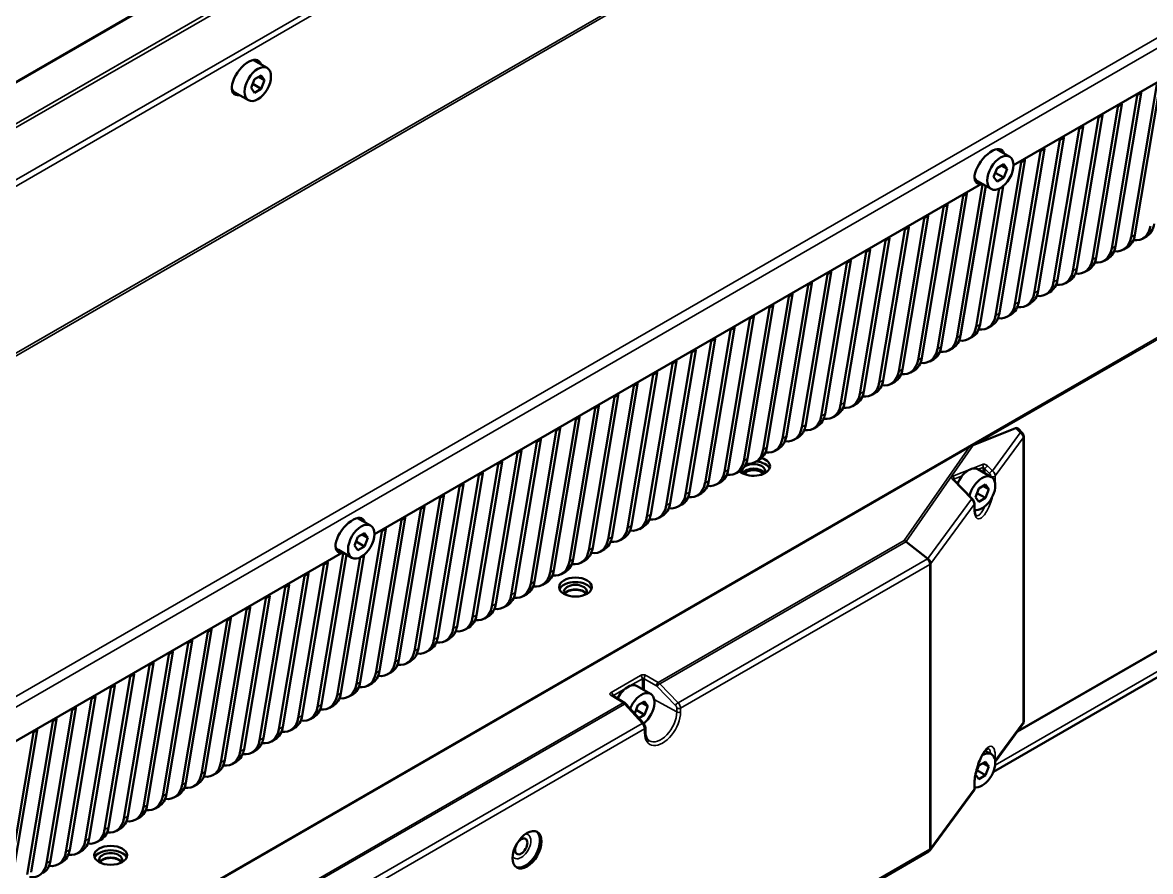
# Model space of a CAD drawing. Header units: millimetres. Extents: x 100 to 5488, y 100 to 4218.
# Drawn here: x 724.3 to 930.2, y 3267.4 to 3422.4 of the extents above; entities that cross this region are included whole.
import ezdxf

# ---------------------------------------------------------------- set-up
doc = ezdxf.new("R2010")
doc.units = ezdxf.units.MM
doc.header["$LTSCALE"] = 20
doc.layers.add('Visible (ANSI)', color=7, linetype='Continuous', lineweight=50)
doc.layers.add('Visible Narrow (ANSI)', color=7, linetype='Continuous', lineweight=35)

msp = doc.modelspace()

# ---------------------------------------------------------------- linework, layer by layer
at = {"layer": 'Visible (ANSI)'}
for p, q in [((439.608, 3247.875), (1112.773, 3636.527)), ((905.205, 3396.318), (1016.057, 3460.319)), ((1125.498, 3419.672), (905.908, 3292.892)), ((768.948, 3414.094), (766.473, 3415.523)), ((766.636, 3412.021), (766.023, 3410.442)), ((766.636, 3412.021), (767.86, 3412.728)), ((767.412, 3412.469), (768.473, 3411.857)), ((768.473, 3411.857), (767.86, 3412.728)), ((767.86, 3410.278), (768.473, 3411.857)), ((766.023, 3410.442), (766.636, 3409.571)), ((766.307, 3411.175), (767.86, 3410.278)), ((767.86, 3410.278), (766.636, 3409.571)), ((931.338, 3411.097), (926.663, 3383.184)), ((927.371, 3383.592), (932.045, 3411.506)), ((765.548, 3408.205), (763.073, 3409.634)), ((927.803, 3409.056), (923.128, 3381.142)), ((923.835, 3381.551), (928.51, 3409.464)), ((924.267, 3407.015), (919.592, 3379.101)), ((920.299, 3379.509), (924.974, 3407.423)), ((920.731, 3404.974), (916.057, 3377.06)), ((916.764, 3377.468), (921.439, 3405.382)), ((917.196, 3402.932), (912.521, 3375.019)), ((913.228, 3375.427), (917.903, 3403.341)), ((913.66, 3400.891), (908.986, 3372.977)), ((909.693, 3373.386), (914.367, 3401.299)), ((904.5, 3397.887), (902.121, 3399.261)), ((910.125, 3398.85), (905.45, 3370.936)), ((906.157, 3371.344), (910.832, 3399.258)), ((902.188, 3395.813), (901.576, 3394.235)), ((906.589, 3396.809), (901.915, 3368.895)), ((902.188, 3395.813), (903.413, 3396.52)), ((902.622, 3369.303), (907.296, 3397.217)), ((902.964, 3396.262), (904.025, 3395.649)), ((904.025, 3395.649), (903.413, 3396.52)), ((903.413, 3394.071), (904.025, 3395.649)), ((901.1, 3391.998), (898.626, 3393.426)), ((901.576, 3394.235), (902.188, 3393.364)), ((901.86, 3394.967), (903.413, 3394.071)), ((903.413, 3394.071), (902.188, 3393.364)), ((788.532, 3328.957), (899.384, 3392.958)), ((899.518, 3392.726), (894.844, 3364.813)), ((895.551, 3365.221), (900.129, 3392.558)), ((902.6, 3392.06), (898.379, 3366.854)), ((899.086, 3367.262), (903.318, 3392.53)), ((899.383, 3392.969), (899.4, 3392.979)), ((895.983, 3390.685), (891.308, 3362.771)), ((892.015, 3363.18), (896.69, 3391.093)), ((892.447, 3388.644), (887.773, 3360.73)), ((888.48, 3361.138), (893.154, 3389.052)), ((888.912, 3386.602), (884.237, 3358.689)), ((884.944, 3359.097), (889.619, 3387.011)), ((877.873, 3355.015), (882.548, 3382.928)), ((885.376, 3384.561), (880.701, 3356.648)), ((881.409, 3357.056), (886.083, 3384.969)), ((928.824, 3382.97), (929.531, 3383.378)), ((874.338, 3352.973), (879.012, 3380.887)), ((881.841, 3382.52), (877.166, 3354.606)), ((925.289, 3380.928), (925.996, 3381.337)), ((870.802, 3350.932), (875.477, 3378.846)), ((878.305, 3380.479), (873.63, 3352.565)), ((921.753, 3378.887), (922.46, 3379.295)), ((867.266, 3348.891), (871.941, 3376.804)), ((874.77, 3378.437), (870.095, 3350.524)), ((918.218, 3376.846), (918.925, 3377.254)), ((863.731, 3346.85), (868.406, 3374.763)), ((871.234, 3376.396), (866.559, 3348.483)), ((914.682, 3374.805), (915.389, 3375.213)), ((860.195, 3344.808), (864.87, 3372.722)), ((867.698, 3374.355), (863.024, 3346.441)), ((911.147, 3372.763), (911.854, 3373.172)), ((856.66, 3342.767), (861.334, 3370.681)), ((864.163, 3372.314), (859.488, 3344.4)), ((907.611, 3370.722), (908.318, 3371.13)), ((853.124, 3340.726), (857.799, 3368.639)), ((860.627, 3370.272), (855.953, 3342.359)), ((904.076, 3368.681), (904.783, 3369.089)), ((849.589, 3338.685), (854.263, 3366.598)), ((857.092, 3368.231), (852.417, 3340.318)), ((900.54, 3366.64), (901.247, 3367.048)), ((846.053, 3336.643), (850.728, 3364.557)), ((853.556, 3366.19), (848.882, 3338.276)), ((897.005, 3364.598), (897.712, 3365.007)), ((842.518, 3334.602), (847.192, 3362.516)), ((850.021, 3364.149), (845.346, 3336.235)), ((893.469, 3362.557), (894.176, 3362.965)), ((838.982, 3332.561), (843.657, 3360.475)), ((846.485, 3362.108), (841.811, 3334.194)), ((889.934, 3360.516), (890.641, 3360.924)), ((835.447, 3330.52), (840.121, 3358.433)), ((842.95, 3360.066), (838.275, 3332.153)), ((886.398, 3358.475), (887.105, 3358.883)), ((831.911, 3328.478), (836.586, 3356.392)), ((839.414, 3358.025), (834.74, 3330.111)), ((882.862, 3356.433), (883.57, 3356.842)), ((828.376, 3326.437), (833.05, 3354.351)), ((835.879, 3355.984), (831.204, 3328.07)), ((879.327, 3354.392), (880.034, 3354.8)), ((824.84, 3324.396), (829.515, 3352.31)), ((832.343, 3353.943), (827.668, 3326.029)), ((875.791, 3352.351), (876.498, 3352.759)), ((821.304, 3322.355), (825.979, 3350.268)), ((828.808, 3351.901), (824.133, 3323.988)), ((872.256, 3350.31), (872.963, 3350.718)), ((1015.87, 3351.578), (901.533, 3285.565)), ((817.769, 3320.313), (822.444, 3348.227)), ((825.272, 3349.86), (820.597, 3321.946)), ((868.72, 3348.268), (869.427, 3348.677)), ((905.594, 3348.31), (897.815, 3345.221)), ((906.051, 3348.241), (906.789, 3347.467)), ((814.233, 3318.272), (818.908, 3346.186)), ((821.737, 3347.819), (817.062, 3319.905)), ((865.185, 3346.227), (865.892, 3346.635)), ((907.065, 3294.794), (907.065, 3346.777)), ((667.755, 3212.453), (897.146, 3344.892)), ((810.698, 3316.231), (815.373, 3344.145)), ((818.201, 3345.778), (813.526, 3317.864)), ((861.649, 3344.186), (862.356, 3344.594)), ((807.162, 3314.19), (811.837, 3342.103)), ((814.665, 3343.736), (809.991, 3315.823)), ((858.114, 3342.145), (858.821, 3342.553)), ((803.627, 3312.148), (808.301, 3340.062)), ((811.13, 3341.695), (806.455, 3313.781)), ((854.578, 3340.103), (855.285, 3340.512)), ((901.177, 3339.385), (898.702, 3340.813)), ((800.091, 3310.107), (804.766, 3338.021)), ((807.594, 3339.654), (802.92, 3311.74)), ((851.043, 3338.062), (851.75, 3338.47)), ((897.693, 3335.335), (894.312, 3338.88)), ((898.865, 3337.311), (900.089, 3338.018)), ((899.641, 3337.76), (900.702, 3337.147)), ((900.702, 3337.147), (900.089, 3338.018)), ((800.523, 3335.571), (795.849, 3307.658)), ((796.556, 3308.066), (801.23, 3335.98)), ((804.059, 3337.613), (799.384, 3309.699)), ((847.507, 3336.021), (848.214, 3336.429)), ((898.865, 3337.311), (898.252, 3335.733)), ((898.252, 3335.733), (898.865, 3334.862)), ((898.536, 3336.465), (900.089, 3335.569)), ((900.089, 3335.569), (898.865, 3334.862)), ((900.089, 3335.569), (900.702, 3337.147)), ((796.988, 3333.53), (792.313, 3305.617)), ((793.02, 3306.025), (797.695, 3333.938)), ((843.972, 3333.98), (844.679, 3334.388)), ((898.063, 3333.794), (898.063, 3334.474)), ((787.828, 3330.526), (785.448, 3331.9)), ((793.452, 3331.489), (788.778, 3303.575)), ((789.485, 3303.984), (794.159, 3331.897)), ((840.436, 3331.939), (841.143, 3332.347)), ((899.261, 3331.884), (899.261, 3331.884)), ((789.917, 3329.448), (785.242, 3301.534)), ((785.949, 3301.942), (790.624, 3329.856)), ((836.901, 3329.897), (837.608, 3330.306)), ((785.515, 3328.452), (784.903, 3326.874)), ((785.187, 3327.606), (786.74, 3326.71)), ((785.515, 3328.452), (786.74, 3329.159)), ((786.292, 3328.901), (787.353, 3328.288)), ((787.353, 3328.288), (786.74, 3329.159)), ((786.74, 3326.71), (787.353, 3328.288)), ((833.365, 3327.856), (834.072, 3328.264)), ((671.859, 3261.596), (782.711, 3325.597)), ((782.846, 3325.365), (778.171, 3297.452)), ((784.428, 3324.637), (781.953, 3326.065)), ((782.71, 3325.608), (782.728, 3325.618)), ((784.903, 3326.874), (785.515, 3326.003)), ((786.74, 3326.71), (785.515, 3326.003)), ((829.829, 3325.815), (830.537, 3326.223)), ((779.31, 3323.324), (774.635, 3295.41)), ((775.343, 3295.819), (780.017, 3323.732)), ((778.878, 3297.86), (783.456, 3325.197)), ((785.928, 3324.699), (781.707, 3299.493)), ((782.414, 3299.901), (786.645, 3325.169)), ((826.294, 3323.774), (827.001, 3324.182)), ((775.775, 3321.283), (771.1, 3293.369)), ((771.807, 3293.777), (776.482, 3321.691)), ((822.758, 3321.732), (823.465, 3322.141)), ((772.239, 3319.241), (767.564, 3291.328)), ((768.271, 3291.736), (772.946, 3319.65)), ((819.223, 3319.691), (819.93, 3320.099)), ((768.703, 3317.2), (764.029, 3289.287)), ((764.736, 3289.695), (769.411, 3317.608)), ((815.687, 3317.65), (816.394, 3318.058)), ((765.168, 3315.159), (760.493, 3287.245)), ((761.2, 3287.654), (765.875, 3315.567)), ((812.152, 3315.609), (812.859, 3316.017)), ((761.632, 3313.118), (756.958, 3285.204)), ((757.665, 3285.612), (762.34, 3313.526)), ((808.616, 3313.567), (809.323, 3313.976)), ((758.097, 3311.076), (753.422, 3283.163)), ((754.129, 3283.571), (758.804, 3311.485)), ((805.081, 3311.526), (805.788, 3311.934)), ((754.561, 3309.035), (749.887, 3281.122)), ((750.594, 3281.53), (755.268, 3309.443)), ((801.545, 3309.485), (802.252, 3309.893)), ((751.026, 3306.994), (746.351, 3279.08)), ((747.058, 3279.489), (751.733, 3307.402)), ((798.01, 3307.444), (798.717, 3307.852)), ((747.49, 3304.953), (742.816, 3277.039)), ((743.523, 3277.447), (748.197, 3305.361)), ((794.474, 3305.402), (795.181, 3305.811)), ((743.955, 3302.912), (739.28, 3274.998)), ((739.987, 3275.406), (744.662, 3303.32)), ((790.939, 3303.361), (791.646, 3303.769)), ((740.419, 3300.87), (735.745, 3272.957)), ((736.452, 3273.365), (741.126, 3301.279)), ((787.403, 3301.32), (788.11, 3301.728)), ((838.952, 3299.784), (836.477, 3301.213)), ((736.884, 3298.829), (732.209, 3270.915)), ((732.916, 3271.324), (737.591, 3299.237)), ((783.868, 3299.279), (784.575, 3299.687)), ((831.988, 3299.506), (834.168, 3298.158)), ((733.348, 3296.788), (728.674, 3268.874)), ((729.381, 3269.282), (734.055, 3297.196)), ((780.332, 3297.237), (781.039, 3297.646)), ((834.4, 3297.963), (837.654, 3294.425)), ((836.639, 3297.711), (836.044, 3296.176)), ((836.311, 3296.865), (837.864, 3295.969)), ((836.639, 3297.711), (837.864, 3298.418)), ((837.416, 3298.159), (838.476, 3297.547)), ((838.476, 3297.547), (837.864, 3298.418)), ((837.864, 3295.969), (838.476, 3297.547)), ((729.813, 3294.747), (725.138, 3266.833)), ((725.845, 3267.241), (730.52, 3295.155)), ((776.796, 3295.196), (777.504, 3295.604)), ((837.864, 3295.969), (836.8, 3295.354)), ((726.277, 3292.705), (721.602, 3264.792)), ((722.31, 3265.2), (726.984, 3293.114)), ((773.261, 3293.155), (773.968, 3293.563)), ((838, 3293.581), (838, 3292.901)), ((901.875, 3287.406), (906.871, 3294.201)), ((769.725, 3291.114), (770.432, 3291.522)), ((766.19, 3289.072), (766.897, 3289.481)), ((901.177, 3288.762), (900.046, 3289.415)), ((762.654, 3287.031), (763.361, 3287.439)), ((898.865, 3286.688), (898.3, 3285.232)), ((898.865, 3286.688), (900.089, 3287.396)), ((899.641, 3287.137), (900.702, 3286.524)), ((900.702, 3286.524), (900.089, 3287.396)), ((900.089, 3284.946), (900.702, 3286.524)), ((759.119, 3284.99), (759.826, 3285.398)), ((898.27, 3285.085), (898.865, 3284.239)), ((898.536, 3285.843), (900.089, 3284.946)), ((900.089, 3284.946), (898.865, 3284.239)), ((755.583, 3282.949), (756.29, 3283.357)), ((898.063, 3282.491), (898.063, 3283.167)), ((752.048, 3280.907), (752.755, 3281.316)), ((890.006, 3271.263), (897.919, 3282.025)), ((897.919, 3282.026), (897.919, 3282.026)), ((748.512, 3278.866), (749.219, 3279.274)), ((744.977, 3276.825), (745.684, 3277.233)), ((741.441, 3274.784), (742.148, 3275.192)), ((737.906, 3272.743), (738.613, 3273.151)), ((734.37, 3270.701), (735.077, 3271.11)), ((844.219, 3244.73), (889.7, 3270.989)), ((730.834, 3268.66), (731.542, 3269.068))]:
    msp.add_line(p, q, dxfattribs=at)
for centre, start, end in [((906.065, 3346.777), 0, 43.63886), ((906.065, 3294.794), 323.67623, 0), ((889.2, 3271.855), 300, 323.67623)]:
    msp.add_arc(centre, 1, start, end, dxfattribs=at)
for centre, major_axis, ratio, start_param, end_param in [((765.181, 3412.343), (2.201, 3.054), 0.4974072, 5.8980885, 9.9106458), ((764.773, 3412.578), (1.7, 2.944), 0.5773503, 0, 0.0331092), ((764.773, 3412.578), (1.875, 3.248), 0.5773503, 5.847703, 6.0962359), ((764.773, 3412.578), (-1.7, -2.944), 0.5773503, 5.8411959, 6.2831853), ((928.37, 3409.573), (-0.1, 0.173), 0.5773503, 3.7524579, 5.2578233), ((764.773, 3412.578), (-1.875, -3.248), 0.5773503, 0.0460636, 0.4354824), ((924.835, 3407.532), (-0.1, 0.173), 0.5773503, 3.7524579, 5.2578233), ((927.663, 3409.165), (0.1, -0.173), 0.5773503, 0.6108652, 2.1162307), ((921.299, 3405.491), (-0.1, 0.173), 0.5773503, 3.7524579, 5.2578233), ((924.128, 3407.124), (0.1, -0.173), 0.5773503, 0.6108652, 2.1162307), ((917.764, 3403.449), (-0.1, 0.173), 0.5773503, 3.7524579, 5.2578233), ((920.592, 3405.082), (0.1, -0.173), 0.5773503, 0.6108652, 2.1162307), ((914.228, 3401.408), (-0.1, 0.173), 0.5773503, 3.7524579, 5.2578233), ((917.057, 3403.041), (0.1, -0.173), 0.5773503, 0.6108652, 2.1162307), ((900.772, 3396.113), (-2.296, -2.996), 0.4692871, 2.7675322, 6.7627973), ((910.693, 3399.367), (-0.1, 0.173), 0.5773503, 3.7524579, 5.2578233), ((913.521, 3401), (0.1, -0.173), 0.5773503, 0.6108652, 2.1162307), ((900.326, 3396.371), (1.875, 3.248), 0.5773503, 5.847703, 6.0563792), ((907.157, 3397.326), (-0.1, 0.173), 0.5773503, 3.7524579, 5.2578233), ((909.986, 3398.959), (0.1, -0.173), 0.5773503, 0.6108652, 2.1162307), ((906.45, 3396.917), (0.1, -0.173), 0.5773503, 0.6108652, 2.1162307), ((900.326, 3396.371), (-1.7, -2.944), 0.5773503, 5.8631434, 6.2831853), ((896.551, 3391.202), (-0.1, 0.173), 0.5773503, 3.7524579, 5.2578233), ((900.326, 3396.371), (-1.875, -3.248), 0.5773503, 0.0340297, 0.4217443), ((899.379, 3392.835), (0.1, -0.173), 0.5773503, 0.6108652, 2.0666339), ((893.015, 3389.161), (-0.1, 0.173), 0.5773503, 3.7524579, 5.2578233), ((895.843, 3390.794), (0.1, -0.173), 0.5773503, 0.6108652, 2.1162307), ((889.479, 3387.119), (-0.1, 0.173), 0.5773503, 3.7524579, 5.2578233), ((892.308, 3388.752), (0.1, -0.173), 0.5773503, 0.6108652, 2.1162307), ((885.944, 3385.078), (-0.1, 0.173), 0.5773503, 3.7524579, 5.2578233), ((888.772, 3386.711), (0.1, -0.173), 0.5773503, 0.6108652, 2.1162307), ((925.324, 3389.032), (3.5, -6.062), 0.5773503, 5.8672332, 6.8940505), ((926.031, 3389.44), (3.5, -6.062), 0.5773503, 0, 0.6108652), ((882.408, 3383.037), (-0.1, 0.173), 0.5773503, 3.7524579, 5.2578233), ((885.237, 3384.67), (0.1, -0.173), 0.5773503, 0.6108652, 2.1162307), ((921.789, 3386.99), (3.5, -6.062), 0.5773503, 5.8672332, 6.8940505), ((922.496, 3387.399), (3.5, -6.062), 0.5773503, 0, 0.6108652), ((878.873, 3380.996), (-0.1, 0.173), 0.5773503, 3.7524579, 5.2578233), ((881.701, 3382.629), (0.1, -0.173), 0.5773503, 0.6108652, 2.1162307), ((918.253, 3384.949), (3.5, -6.062), 0.5773503, 5.8672332, 6.8940505), ((918.96, 3385.358), (3.5, -6.062), 0.5773503, 0, 0.6108652), ((875.337, 3378.954), (-0.1, 0.173), 0.5773503, 3.7524579, 5.2578233), ((878.166, 3380.587), (0.1, -0.173), 0.5773503, 0.6108652, 2.1162307), ((914.718, 3382.908), (3.5, -6.062), 0.5773503, 5.8672332, 6.8940505), ((915.425, 3383.316), (3.5, -6.062), 0.5773503, 0, 0.6108652), ((871.802, 3376.913), (-0.1, 0.173), 0.5773503, 3.7524579, 5.2578233), ((874.63, 3378.546), (0.1, -0.173), 0.5773503, 0.6108652, 2.1162307), ((911.182, 3380.867), (3.5, -6.062), 0.5773503, 5.8672332, 6.8940505), ((911.889, 3381.275), (3.5, -6.062), 0.5773503, 0, 0.6108652), ((868.266, 3374.872), (-0.1, 0.173), 0.5773503, 3.7524579, 5.2578233), ((871.095, 3376.505), (0.1, -0.173), 0.5773503, 0.6108652, 2.1162307), ((907.647, 3378.826), (3.5, -6.062), 0.5773503, 5.8672332, 6.8940505), ((908.354, 3379.234), (3.5, -6.062), 0.5773503, 0, 0.6108652), ((864.731, 3372.831), (-0.1, 0.173), 0.5773503, 3.7524579, 5.2578233), ((867.559, 3374.464), (0.1, -0.173), 0.5773503, 0.6108652, 2.1162307), ((904.111, 3376.784), (3.5, -6.062), 0.5773503, 5.8672332, 6.8940505), ((904.818, 3377.193), (3.5, -6.062), 0.5773503, 0, 0.6108652), ((861.195, 3370.789), (-0.1, 0.173), 0.5773503, 3.7524579, 5.2578233), ((864.024, 3372.422), (0.1, -0.173), 0.5773503, 0.6108652, 2.1162307), ((900.576, 3374.743), (3.5, -6.062), 0.5773503, 5.8672332, 6.8940505), ((901.283, 3375.151), (3.5, -6.062), 0.5773503, 0, 0.6108652), ((857.66, 3368.748), (-0.1, 0.173), 0.5773503, 3.7524579, 5.2578233), ((860.488, 3370.381), (0.1, -0.173), 0.5773503, 0.6108652, 2.1162307), ((897.04, 3372.702), (3.5, -6.062), 0.5773503, 5.8672332, 6.8940505), ((897.747, 3373.11), (3.5, -6.062), 0.5773503, 0, 0.6108652), ((854.124, 3366.707), (-0.1, 0.173), 0.5773503, 3.7524579, 5.2578233), ((856.953, 3368.34), (0.1, -0.173), 0.5773503, 0.6108652, 2.1162307), ((893.505, 3370.661), (3.5, -6.062), 0.5773503, 5.8672332, 6.8940505), ((894.212, 3371.069), (3.5, -6.062), 0.5773503, 0, 0.6108652), ((849.881, 3364.258), (0.1, -0.173), 0.5773503, 0.6108652, 2.1162307), ((850.589, 3364.666), (-0.1, 0.173), 0.5773503, 3.7524579, 5.2578233), ((853.417, 3366.299), (0.1, -0.173), 0.5773503, 0.6108652, 2.1162307), ((889.969, 3368.619), (3.5, -6.062), 0.5773503, 5.8672332, 6.8940505), ((890.676, 3369.028), (3.5, -6.062), 0.5773503, 0, 0.6108652), ((846.346, 3362.216), (0.1, -0.173), 0.5773503, 0.6108652, 2.1162307), ((847.053, 3362.625), (-0.1, 0.173), 0.5773503, 3.7524579, 5.2578233), ((886.434, 3366.578), (3.5, -6.062), 0.5773503, 5.8672332, 6.8940505), ((887.141, 3366.986), (3.5, -6.062), 0.5773503, 0, 0.6108652), ((842.81, 3360.175), (0.1, -0.173), 0.5773503, 0.6108652, 2.1162307), ((843.518, 3360.583), (-0.1, 0.173), 0.5773503, 3.7524579, 5.2578233), ((882.898, 3364.537), (3.5, -6.062), 0.5773503, 5.8672332, 6.8940505), ((883.605, 3364.945), (3.5, -6.062), 0.5773503, 0, 0.6108652), ((839.275, 3358.134), (0.1, -0.173), 0.5773503, 0.6108652, 2.1162307), ((839.982, 3358.542), (-0.1, 0.173), 0.5773503, 3.7524579, 5.2578233), ((879.362, 3362.496), (3.5, -6.062), 0.5773503, 5.8672332, 6.8940505), ((880.07, 3362.904), (3.5, -6.062), 0.5773503, 0, 0.6108652), ((835.739, 3356.093), (0.1, -0.173), 0.5773503, 0.6108652, 2.1162307), ((836.446, 3356.501), (-0.1, 0.173), 0.5773503, 3.7524579, 5.2578233), ((875.827, 3360.454), (3.5, -6.062), 0.5773503, 5.8672332, 6.8940505), ((876.534, 3360.863), (3.5, -6.062), 0.5773503, 0, 0.6108652), ((832.204, 3354.051), (0.1, -0.173), 0.5773503, 0.6108652, 2.1162307), ((832.911, 3354.46), (-0.1, 0.173), 0.5773503, 3.7524579, 5.2578233), ((872.291, 3358.413), (3.5, -6.062), 0.5773503, 5.8672332, 6.8940505), ((872.998, 3358.821), (3.5, -6.062), 0.5773503, 0, 0.6108652), ((828.668, 3352.01), (0.1, -0.173), 0.5773503, 0.6108652, 2.1162307), ((829.375, 3352.418), (-0.1, 0.173), 0.5773503, 3.7524579, 5.2578233), ((868.756, 3356.372), (3.5, -6.062), 0.5773503, 5.8672332, 6.8940505), ((869.463, 3356.78), (3.5, -6.062), 0.5773503, 0, 0.6108652), ((825.133, 3349.969), (0.1, -0.173), 0.5773503, 0.6108652, 2.1162307), ((825.84, 3350.377), (-0.1, 0.173), 0.5773503, 3.7524579, 5.2578233), ((865.22, 3354.331), (3.5, -6.062), 0.5773503, 5.8672332, 6.8940505), ((865.927, 3354.739), (3.5, -6.062), 0.5773503, 0, 0.6108652), ((821.597, 3347.928), (0.1, -0.173), 0.5773503, 0.6108652, 2.1162307), ((822.304, 3348.336), (-0.1, 0.173), 0.5773503, 3.7524579, 5.2578233), ((861.685, 3352.289), (3.5, -6.062), 0.5773503, 5.8672332, 6.8940505), ((862.392, 3352.698), (3.5, -6.062), 0.5773503, 0, 0.6108652), ((905.487, 3347.383), (0.467, 0.93), 0.5711118, 6.0815083, 6.853573), ((818.062, 3345.886), (0.1, -0.173), 0.5773503, 0.6108652, 2.1162307), ((818.769, 3346.295), (-0.1, 0.173), 0.5773503, 3.7524579, 5.2578233), ((858.149, 3350.248), (3.5, -6.062), 0.5773503, 5.8672332, 6.8940505), ((858.856, 3350.656), (3.5, -6.062), 0.5773503, 0, 0.6108652), ((814.526, 3343.845), (0.1, -0.173), 0.5773503, 0.6108652, 2.1162307), ((815.233, 3344.253), (-0.1, 0.173), 0.5773503, 3.7524579, 5.2578233), ((854.614, 3348.207), (3.5, -6.062), 0.5773503, 5.8672332, 6.8940505), ((855.321, 3348.615), (3.5, -6.062), 0.5773503, 0, 0.6108652), ((897.117, 3344.059), (1.772, 1.211), 0.3215252, 0.9597462, 1.3384084), ((810.991, 3341.804), (0.1, -0.173), 0.5773503, 0.6108652, 2.1162307), ((811.698, 3342.212), (-0.1, 0.173), 0.5773503, 3.7524579, 5.2578233), ((851.078, 3346.166), (3.5, -6.062), 0.5773503, 5.8672332, 6.8940505), ((857.758, 3341.339), (3, 0), 0.5773503, 3.6794678, 7.3422984), ((851.785, 3346.574), (3.5, -6.062), 0.5773503, 0, 0.6108652), ((857.758, 3340.523), (2.1, 0), 0.5773503, 5.8319815, 8.7807477), ((857.758, 3340.523), (3, 0), 0.5773503, 0.2379411, 1.4020864), ((807.455, 3339.763), (0.1, -0.173), 0.5773503, 0.6108652, 2.1162307), ((808.162, 3340.171), (-0.1, 0.173), 0.5773503, 3.7524579, 5.2578233), ((847.543, 3344.124), (3.5, -6.062), 0.5773503, 5.8672332, 6.8940505), ((848.25, 3344.533), (3.5, -6.062), 0.5773503, 0, 0.6108652), ((857.758, 3340.523), (-2.1, 0), 0.5773503, 6.0105455, 6.7343891), ((857.758, 3339.706), (-2.1, 0), 0.5773503, 3.4850213, 5.9397566), ((857.758, 3339.706), (1.65, 0), 0.5773503, 0.185608, 2.9559846), ((897.002, 3337.869), (1.7, 2.944), 0.5773503, 0, 1.789905), ((899.477, 3336.44), (1.7, 2.944), 0.5773503, 3.3056878, 8.3557256), ((803.92, 3337.721), (0.1, -0.173), 0.5773503, 0.6108652, 2.1162307), ((804.627, 3338.13), (-0.1, 0.173), 0.5773503, 3.7524579, 5.2578233), ((844.007, 3342.083), (3.5, -6.062), 0.5773503, 5.8672332, 6.8940505), ((844.714, 3342.491), (3.5, -6.062), 0.5773503, 0, 0.6108652), ((800.384, 3335.68), (0.1, -0.173), 0.5773503, 0.6108652, 2.1162307), ((801.091, 3336.088), (-0.1, 0.173), 0.5773503, 3.7524579, 5.2578233), ((840.472, 3340.042), (3.5, -6.062), 0.5773503, 5.8672332, 6.8940505), ((841.179, 3340.45), (3.5, -6.062), 0.5773503, 0, 0.6108652), ((796.848, 3333.639), (0.1, -0.173), 0.5773503, 0.6108652, 2.1162307), ((797.556, 3334.047), (-0.1, 0.173), 0.5773503, 3.7524579, 5.2578233), ((836.936, 3338.001), (3.5, -6.062), 0.5773503, 5.8672332, 6.8940505), ((837.643, 3338.409), (3.5, -6.062), 0.5773503, 0, 0.6108652), ((897.563, 3334.474), (0.5, 0), 0.5773503, 0, 0.0000281), ((784.1, 3328.752), (-2.296, -2.996), 0.4692871, 2.7675322, 6.7627973), ((783.653, 3329.01), (1.875, 3.248), 0.5773503, 5.847703, 6.0563792), ((793.313, 3331.598), (0.1, -0.173), 0.5773503, 0.6108652, 2.1162307), ((794.02, 3332.006), (-0.1, 0.173), 0.5773503, 3.7524579, 5.2578233), ((833.401, 3335.959), (3.5, -6.062), 0.5773503, 5.8672332, 6.8940505), ((834.108, 3336.368), (3.5, -6.062), 0.5773503, 0, 0.6108652), ((899.477, 3336.44), (-1.7, -2.944), 0.5773503, 0.1397859, 0.1397987), ((789.777, 3329.556), (0.1, -0.173), 0.5773503, 0.6108652, 2.1162307), ((790.485, 3329.965), (-0.1, 0.173), 0.5773503, 3.7524579, 5.2578233), ((829.865, 3333.918), (3.5, -6.062), 0.5773503, 5.8672332, 6.8940505), ((830.572, 3334.326), (3.5, -6.062), 0.5773503, 0, 0.6108652), ((826.329, 3331.877), (3.5, -6.062), 0.5773503, 5.8672332, 6.8940505), ((827.037, 3332.285), (3.5, -6.062), 0.5773503, 0, 0.6108652), ((783.653, 3329.01), (-1.7, -2.944), 0.5773503, 5.8631434, 6.2831853), ((783.653, 3329.01), (-1.875, -3.248), 0.5773503, 0.0340297, 0.4217443), ((782.706, 3325.474), (0.1, -0.173), 0.5773503, 0.6108652, 2.0666339), ((822.794, 3329.836), (3.5, -6.062), 0.5773503, 5.8672332, 6.8940505), ((823.501, 3330.244), (3.5, -6.062), 0.5773503, 0, 0.6108652), ((779.171, 3323.433), (0.1, -0.173), 0.5773503, 0.6108652, 2.1162307), ((779.878, 3323.841), (-0.1, 0.173), 0.5773503, 3.7524579, 5.2578233), ((819.258, 3327.794), (3.5, -6.062), 0.5773503, 5.8672332, 6.8940505), ((819.965, 3328.203), (3.5, -6.062), 0.5773503, 0, 0.6108652), ((775.635, 3321.391), (0.1, -0.173), 0.5773503, 0.6108652, 2.1162307), ((776.342, 3321.8), (-0.1, 0.173), 0.5773503, 3.7524579, 5.2578233), ((815.723, 3325.753), (3.5, -6.062), 0.5773503, 5.8672332, 6.8940505), ((816.43, 3326.161), (3.5, -6.062), 0.5773503, 0, 0.6108652), ((772.1, 3319.35), (0.1, -0.173), 0.5773503, 0.6108652, 2.1162307), ((772.807, 3319.758), (-0.1, 0.173), 0.5773503, 3.7524579, 5.2578233), ((812.187, 3323.712), (3.5, -6.062), 0.5773503, 5.8672332, 6.8940505), ((812.894, 3324.12), (3.5, -6.062), 0.5773503, 0, 0.6108652), ((825.231, 3318.477), (-3, 0), 0.5773503, 3.3795338, 6.0452442), ((825.231, 3318.477), (2.1, 0), 0.5773503, 5.8319815, 9.8759818), ((768.564, 3317.309), (0.1, -0.173), 0.5773503, 0.6108652, 2.1162307), ((769.271, 3317.717), (-0.1, 0.173), 0.5773503, 3.7524579, 5.2578233), ((808.652, 3321.671), (3.5, -6.062), 0.5773503, 5.8672332, 6.8940505), ((809.359, 3322.079), (3.5, -6.062), 0.5773503, 0, 0.6108652), ((825.231, 3317.661), (-2.1, 0), 0.5773503, 3.4850213, 5.9397566), ((825.231, 3317.661), (2, 0), 0.5773503, 0.284914, 2.8566786), ((765.029, 3315.268), (0.1, -0.173), 0.5773503, 0.6108652, 2.1162307), ((765.736, 3315.676), (-0.1, 0.173), 0.5773503, 3.7524579, 5.2578233), ((805.116, 3319.63), (3.5, -6.062), 0.5773503, 5.8672332, 6.8940505), ((805.823, 3320.038), (3.5, -6.062), 0.5773503, 0, 0.6108652), ((761.493, 3313.226), (0.1, -0.173), 0.5773503, 0.6108652, 2.1162307), ((762.2, 3313.635), (-0.1, 0.173), 0.5773503, 3.7524579, 5.2578233), ((801.581, 3317.588), (3.5, -6.062), 0.5773503, 5.8672332, 6.8940505), ((802.288, 3317.997), (3.5, -6.062), 0.5773503, 0, 0.6108652), ((757.958, 3311.185), (0.1, -0.173), 0.5773503, 0.6108652, 2.1162307), ((758.665, 3311.593), (-0.1, 0.173), 0.5773503, 3.7524579, 5.2578233), ((798.045, 3315.547), (3.5, -6.062), 0.5773503, 5.8672332, 6.8940505), ((798.752, 3315.955), (3.5, -6.062), 0.5773503, 0, 0.6108652), ((754.422, 3309.144), (0.1, -0.173), 0.5773503, 0.6108652, 2.1162307), ((755.129, 3309.552), (-0.1, 0.173), 0.5773503, 3.7524579, 5.2578233), ((794.51, 3313.506), (3.5, -6.062), 0.5773503, 5.8672332, 6.8940505), ((795.217, 3313.914), (3.5, -6.062), 0.5773503, 0, 0.6108652), ((750.887, 3307.103), (0.1, -0.173), 0.5773503, 0.6108652, 2.1162307), ((751.594, 3307.511), (-0.1, 0.173), 0.5773503, 3.7524579, 5.2578233), ((790.974, 3311.465), (3.5, -6.062), 0.5773503, 5.8672332, 6.8940505), ((791.681, 3311.873), (3.5, -6.062), 0.5773503, 0, 0.6108652), ((747.351, 3305.062), (0.1, -0.173), 0.5773503, 0.6108652, 2.1162307), ((748.058, 3305.47), (-0.1, 0.173), 0.5773503, 3.7524579, 5.2578233), ((787.439, 3309.423), (3.5, -6.062), 0.5773503, 5.8672332, 6.8940505), ((788.146, 3309.832), (3.5, -6.062), 0.5773503, 0, 0.6108652), ((743.815, 3303.02), (0.1, -0.173), 0.5773503, 0.6108652, 2.1162307), ((744.523, 3303.429), (-0.1, 0.173), 0.5773503, 3.7524579, 5.2578233), ((783.903, 3307.382), (3.5, -6.062), 0.5773503, 5.8672332, 6.8940505), ((784.61, 3307.79), (3.5, -6.062), 0.5773503, 0, 0.6108652), ((740.28, 3300.979), (0.1, -0.173), 0.5773503, 0.6108652, 2.1162307), ((740.987, 3301.387), (-0.1, 0.173), 0.5773503, 3.7524579, 5.2578233), ((780.368, 3305.341), (3.5, -6.062), 0.5773503, 5.8672332, 6.8940505), ((781.075, 3305.749), (3.5, -6.062), 0.5773503, 0, 0.6108652), ((834.777, 3298.269), (1.7, 2.944), 0.5773503, 0, 1.6756501), ((736.744, 3298.938), (0.1, -0.173), 0.5773503, 0.6108652, 2.1162307), ((737.452, 3299.346), (-0.1, 0.173), 0.5773503, 3.7524579, 5.2578233), ((776.832, 3303.3), (3.5, -6.062), 0.5773503, 5.8672332, 6.8940505), ((777.539, 3303.708), (3.5, -6.062), 0.5773503, 0, 0.6108652), ((837.252, 3296.84), (1.7, 2.944), 0.5773503, 4.1147474, 8.092969), ((733.209, 3296.897), (0.1, -0.173), 0.5773503, 0.6108652, 2.1162307), ((733.916, 3297.305), (-0.1, 0.173), 0.5773503, 3.7524579, 5.2578233), ((773.296, 3301.258), (3.5, -6.062), 0.5773503, 5.8672332, 6.8940505), ((774.004, 3301.667), (3.5, -6.062), 0.5773503, 0, 0.6108652), ((729.673, 3294.855), (0.1, -0.173), 0.5773503, 0.6108652, 2.1162307), ((730.38, 3295.264), (-0.1, 0.173), 0.5773503, 3.7524579, 5.2578233), ((769.761, 3299.217), (3.5, -6.062), 0.5773503, 5.8672332, 6.8940505), ((770.468, 3299.625), (3.5, -6.062), 0.5773503, 0, 0.6108652), ((726.138, 3292.814), (0.1, -0.173), 0.5773503, 0.6108652, 2.1162307), ((726.845, 3293.222), (-0.1, 0.173), 0.5773503, 3.7524579, 5.2578233), ((766.225, 3297.176), (3.5, -6.062), 0.5773503, 5.8672332, 6.8940505), ((766.932, 3297.584), (3.5, -6.062), 0.5773503, 0, 0.6108652), ((762.69, 3295.135), (3.5, -6.062), 0.5773503, 5.8672332, 6.8940505), ((763.397, 3295.543), (3.5, -6.062), 0.5773503, 0, 0.6108652), ((759.154, 3293.093), (3.5, -6.062), 0.5773503, 5.8672332, 6.8940505), ((759.861, 3293.502), (3.5, -6.062), 0.5773503, 0, 0.6108652), ((899.477, 3285.817), (1.7, 2.944), 0.5773503, 3.2982351, 7.05753), ((755.619, 3291.052), (3.5, -6.062), 0.5773503, 5.8672332, 6.8940505), ((756.326, 3291.46), (3.5, -6.062), 0.5773503, 0, 0.6108652), ((752.083, 3289.011), (3.5, -6.062), 0.5773503, 5.8672332, 6.8940505), ((752.79, 3289.419), (3.5, -6.062), 0.5773503, 0, 0.6108652), ((748.548, 3286.97), (3.5, -6.062), 0.5773503, 5.8672332, 6.8940505), ((749.255, 3287.378), (3.5, -6.062), 0.5773503, 0, 0.6108652), ((897.563, 3283.171), (0.5, 0), 0.5773503, 0, 0.0006477), ((897.563, 3282.491), (0.5, 0), 0.5773503, 6.283081, 6.2831853), ((745.012, 3284.928), (3.5, -6.062), 0.5773503, 5.8672332, 6.8940505), ((745.719, 3285.337), (3.5, -6.062), 0.5773503, 0, 0.6108652), ((741.477, 3282.887), (3.5, -6.062), 0.5773503, 5.8672332, 6.8940505), ((742.184, 3283.295), (3.5, -6.062), 0.5773503, 0, 0.6108652), ((737.941, 3280.846), (3.5, -6.062), 0.5773503, 5.8672332, 6.8940505), ((738.648, 3281.254), (3.5, -6.062), 0.5773503, 0, 0.6108652), ((734.406, 3278.805), (3.5, -6.062), 0.5773503, 5.8672332, 6.8940505), ((735.113, 3279.213), (3.5, -6.062), 0.5773503, 0, 0.6108652), ((816.109, 3271.488), (1.875, 3.248), 0.5773503, 3.2170891, 6.2076889), ((730.87, 3276.763), (3.5, -6.062), 0.5773503, 5.8672332, 6.8940505), ((731.577, 3277.172), (3.5, -6.062), 0.5773503, 0, 0.6108652), ((727.334, 3274.722), (3.5, -6.062), 0.5773503, 5.8672332, 6.8940505), ((728.042, 3275.13), (3.5, -6.062), 0.5773503, 0, 0.6108652), ((740.378, 3269.487), (-3, 0), 0.5773503, 3.3795338, 6.0452442), ((740.378, 3269.487), (2.1, 0), 0.5773503, 5.8319815, 9.8759818), ((740.378, 3268.671), (-2.1, 0), 0.5773503, 3.4850213, 5.9397566), ((740.378, 3268.671), (2, 0), 0.5773503, 0.284914, 2.8566786), ((723.799, 3272.681), (3.5, -6.062), 0.5773503, 5.8672332, 6.8940505), ((724.506, 3273.089), (3.5, -6.062), 0.5773503, 0, 0.6108652)]:
    msp.add_ellipse(centre, major_axis=major_axis, ratio=ratio, start_param=start_param, end_param=end_param, dxfattribs=at)
for centre, major_axis in [((767.248, 3411.149), (1.7, 2.944)), ((902.8, 3394.942), (1.7, 2.944)), ((786.128, 3327.581), (1.7, 2.944)), ((825.231, 3319.294), (-3, 0)), ((816.392, 3271.324), (-1.875, -3.248)), ((740.378, 3270.304), (-3, 0)), ((815.331, 3271.937), (0.8, 1.386))]:
    msp.add_ellipse(centre, major_axis=major_axis, ratio=0.5773503, dxfattribs=at)
for points, knots in [([(894.252, 3338.966), (894.252, 3338.966), (894.252, 3338.965), (894.254, 3338.959), (894.258, 3338.952), (894.269, 3338.933), (894.277, 3338.921), (894.295, 3338.899), (894.303, 3338.89), (894.312, 3338.88)], [0.011655022, 0.011655022, 0.011655022, 0.011655022, 0.015382851, 0.015382851, 0.02265342, 0.02265342, 0.029625622, 0.029625622, 0.034590146, 0.034590146, 0.034590146, 0.034590146]), ([(897.693, 3335.335), (897.774, 3335.25), (897.846, 3335.151), (897.959, 3334.947), (898.002, 3334.84), (898.051, 3334.648), (898.063, 3334.56), (898.063, 3334.474)], [0, 0, 0, 0, 0.036079549, 0.036079549, 0.0699703, 0.0699703, 0.097078136, 0.097078136, 0.097078136, 0.097078136]), ([(898.063, 3333.794), (898.063, 3333.47), (898.088, 3333.18), (898.171, 3332.737), (898.23, 3332.572), (898.329, 3332.393), (898.366, 3332.365), (898.375, 3332.36)], [0, 0, 0, 0, 0.12206751, 0.12206751, 0.23714136, 0.23714136, 0.33771505, 0.33771505, 0.33771505, 0.33771505]), ([(837.654, 3294.425), (837.696, 3294.379), (837.735, 3294.331), (837.804, 3294.229), (837.836, 3294.176), (837.891, 3294.067), (837.915, 3294.01), (837.955, 3293.893), (837.971, 3293.833), (837.994, 3293.71), (838, 3293.647), (838, 3293.581)], [0.394721, 0.394721, 0.394721, 0.394721, 0.6299354, 0.6299354, 0.8651497, 0.8651497, 1.100364, 1.100364, 1.3355784, 1.3355784, 1.5707927, 1.5707927, 1.5707927, 1.5707927]), ([(838, 3292.901), (838, 3292.728), (838.012, 3292.564), (838.056, 3292.259), (838.089, 3292.119), (838.173, 3291.866), (838.223, 3291.753), (838.338, 3291.555), (838.401, 3291.47), (838.539, 3291.326), (838.613, 3291.266), (838.694, 3291.217)], [0, 0, 0, 0, 0.15461105, 0.15461105, 0.3092221, 0.3092221, 0.46383315, 0.46383315, 0.6184442, 0.6184442, 0.77305526, 0.77305526, 0.77305526, 0.77305526]), ([(900.594, 3289.836), (900.585, 3289.841), (900.605, 3289.853), (900.475, 3289.8), (900.408, 3289.761), (900.213, 3289.605), (900.072, 3289.457), (899.765, 3289.054), (899.594, 3288.782), (899.245, 3288.126), (899.064, 3287.724), (898.733, 3286.854), (898.58, 3286.374), (898.334, 3285.428), (898.235, 3284.951), (898.107, 3284.078), (898.071, 3283.669), (898.063, 3283.261), (898.063, 3283.216), (898.063, 3283.171)], [0, 0, 0, 0, 0.1461115, 0.1461115, 0.2263651, 0.2263651, 0.345961, 0.345961, 0.4797465, 0.4797465, 0.6280898, 0.6280898, 0.7783913, 0.7783913, 0.9214161, 0.9214161, 1.0539492, 1.0539492, 1.0706515, 1.0706515, 1.0706515, 1.0706515]), ([(898.063, 3282.491), (898.063, 3282.388), (898.046, 3282.285), (897.986, 3282.132), (897.956, 3282.076), (897.919, 3282.026)], [0, 0, 0, 0, 0.032421934, 0.032421934, 0.052463058, 0.052463058, 0.052463058, 0.052463058])]:
    msp.add_open_spline(points, degree=3, knots=knots, dxfattribs=at)
for points in [[(831.979, 3299.512), (831.979, 3299.512), (831.982, 3299.51), (831.988, 3299.506)], [(834.168, 3298.158), (834.252, 3298.106), (834.331, 3298.039), (834.4, 3297.963)]]:
    msp.add_open_spline(points, degree=3, dxfattribs=at)
at = {"layer": 'Visible Narrow (ANSI)'}
for p, q in [((1113.023, 3636.503), (439.858, 3247.85)), ((446.312, 3244.124), (1119.478, 3632.776)), ((1119.816, 3632.29), (446.651, 3243.637)), ((448.566, 3235.161), (1121.731, 3623.813)), ((1121.803, 3622.748), (448.637, 3234.096)), ((1117.777, 3589.416), (444.611, 3200.764)), ((444.624, 3201.257), (1117.789, 3589.91)), ((448.324, 3140.686), (1121.489, 3529.339)), ((1121.401, 3527.369), (448.235, 3138.717)), ((1125.539, 3476.592), (898.4, 3345.453)), ((439.009, 3080.55), (1094.214, 3458.833)), ((905.994, 3293.009), (1125.539, 3419.764)), ((928.51, 3409.464), (927.803, 3409.056)), ((924.974, 3407.423), (924.267, 3407.015)), ((921.439, 3405.382), (920.731, 3404.974)), ((917.903, 3403.341), (917.196, 3402.932)), ((914.367, 3401.299), (913.66, 3400.891)), ((910.832, 3399.258), (910.125, 3398.85)), ((907.296, 3397.217), (906.589, 3396.809)), ((899.678, 3392.819), (899.518, 3392.726)), ((896.69, 3391.093), (895.983, 3390.685)), ((893.154, 3389.052), (892.447, 3388.644)), ((889.619, 3387.011), (888.912, 3386.602)), ((882.548, 3382.928), (881.841, 3382.52)), ((886.083, 3384.969), (885.376, 3384.561)), ((926.663, 3383.184), (927.371, 3383.592)), ((879.012, 3380.887), (878.305, 3380.479)), ((923.128, 3381.142), (923.835, 3381.551)), ((875.477, 3378.846), (874.77, 3378.437)), ((919.592, 3379.101), (920.299, 3379.509)), ((871.941, 3376.804), (871.234, 3376.396)), ((916.057, 3377.06), (916.764, 3377.468)), ((868.406, 3374.763), (867.698, 3374.355)), ((912.521, 3375.019), (913.228, 3375.427)), ((864.87, 3372.722), (864.163, 3372.314)), ((908.986, 3372.977), (909.693, 3373.386)), ((861.334, 3370.681), (860.627, 3370.272)), ((905.45, 3370.936), (906.157, 3371.344)), ((857.799, 3368.639), (857.092, 3368.231)), ((901.915, 3368.895), (902.622, 3369.303)), ((854.263, 3366.598), (853.556, 3366.19)), ((898.379, 3366.854), (899.086, 3367.262)), ((850.728, 3364.557), (850.021, 3364.149)), ((894.844, 3364.813), (895.551, 3365.221)), ((847.192, 3362.516), (846.485, 3362.108)), ((891.308, 3362.771), (892.015, 3363.18)), ((843.657, 3360.475), (842.95, 3360.066)), ((887.773, 3360.73), (888.48, 3361.138)), ((840.121, 3358.433), (839.414, 3358.025)), ((884.237, 3358.689), (884.944, 3359.097)), ((836.586, 3356.392), (835.879, 3355.984)), ((880.701, 3356.648), (881.409, 3357.056)), ((833.05, 3354.351), (832.343, 3353.943)), ((877.166, 3354.606), (877.873, 3355.015)), ((829.515, 3352.31), (828.808, 3351.901)), ((873.63, 3352.565), (874.338, 3352.973)), ((901.853, 3286.765), (1016.491, 3352.951)), ((825.979, 3350.268), (825.272, 3349.86)), ((870.095, 3350.524), (870.802, 3350.932)), ((822.444, 3348.227), (821.737, 3347.819)), ((866.559, 3348.483), (867.266, 3348.891)), ((905.594, 3348.31), (906.419, 3347.444)), ((818.908, 3346.186), (818.201, 3345.778)), ((863.024, 3346.441), (863.731, 3346.85)), ((901.348, 3340.547), (906.419, 3347.444)), ((906.985, 3346.552), (901.868, 3339.591)), ((906.985, 3294.568), (906.985, 3346.552)), ((815.373, 3344.145), (814.665, 3343.736)), ((859.488, 3344.4), (860.195, 3344.808)), ((897.146, 3344.892), (885.257, 3327.782)), ((885.598, 3327.64), (897.815, 3345.221)), ((811.837, 3342.103), (811.13, 3341.695)), ((855.953, 3342.359), (856.66, 3342.767)), ((808.301, 3340.062), (807.594, 3339.654)), ((852.417, 3340.318), (853.124, 3340.726)), ((899.515, 3341.699), (894.136, 3339.563)), ((898.749, 3340.787), (899.692, 3341.161)), ((899.692, 3340.242), (899.692, 3341.161)), ((899.972, 3340.856), (900.824, 3340.006)), ((899.972, 3340.856), (899.972, 3340.08)), ((901.348, 3340.547), (900.496, 3341.397)), ((804.766, 3338.021), (804.059, 3337.613)), ((848.882, 3338.276), (849.589, 3338.685)), ((894.128, 3338.868), (897.508, 3335.324)), ((894.313, 3339.025), (895.844, 3339.633)), ((894.313, 3339.025), (894.313, 3338.88)), ((901.061, 3339.452), (901.061, 3339.497)), ((901.868, 3339.591), (901.868, 3338.911)), ((801.23, 3335.98), (800.523, 3335.571)), ((845.346, 3336.235), (846.053, 3336.643)), ((797.695, 3333.938), (796.988, 3333.53)), ((841.811, 3334.194), (842.518, 3334.602)), ((889.554, 3324.506), (897.508, 3335.324)), ((898.023, 3334.362), (890.121, 3323.613)), ((898.023, 3333.681), (898.023, 3334.362)), ((794.159, 3331.897), (793.452, 3331.489)), ((838.275, 3332.153), (838.982, 3332.561)), ((790.624, 3329.856), (789.917, 3329.448)), ((834.74, 3330.111), (835.447, 3330.52)), ((831.204, 3328.07), (831.911, 3328.478)), ((840.352, 3301.856), (885.257, 3327.782)), ((885.517, 3327.569), (840.619, 3301.648)), ((885.517, 3327.569), (889.472, 3324.435)), ((889.554, 3324.506), (885.597, 3327.638)), ((783.006, 3325.458), (782.846, 3325.365)), ((827.668, 3326.029), (828.376, 3326.437)), ((780.017, 3323.732), (779.31, 3323.324)), ((824.133, 3323.988), (824.84, 3324.396)), ((843.989, 3298.176), (889.472, 3324.435)), ((889.907, 3323.431), (844.428, 3297.173)), ((889.907, 3271.447), (889.907, 3323.431)), ((890.121, 3323.613), (890.121, 3271.63)), ((776.482, 3321.691), (775.775, 3321.283)), ((820.597, 3321.946), (821.304, 3322.355)), ((772.946, 3319.65), (772.239, 3319.241)), ((817.062, 3319.905), (817.769, 3320.313)), ((769.411, 3317.608), (768.703, 3317.2)), ((813.526, 3317.864), (814.233, 3318.272)), ((765.875, 3315.567), (765.168, 3315.159)), ((809.991, 3315.823), (810.698, 3316.231)), ((762.34, 3313.526), (761.632, 3313.118)), ((806.455, 3313.781), (807.162, 3314.19)), ((758.804, 3311.485), (758.097, 3311.076)), ((802.92, 3311.74), (803.627, 3312.148)), ((755.268, 3309.443), (754.561, 3309.035)), ((799.384, 3309.699), (800.091, 3310.107)), ((751.733, 3307.402), (751.026, 3306.994)), ((795.849, 3307.658), (796.556, 3308.066)), ((748.197, 3305.361), (747.49, 3304.953)), ((792.313, 3305.617), (793.02, 3306.025)), ((744.662, 3303.32), (743.955, 3302.912)), ((788.778, 3303.575), (789.485, 3303.984)), ((831.74, 3300.061), (837.119, 3303.167)), ((838.112, 3303.16), (840.352, 3301.856)), ((741.126, 3301.279), (740.419, 3300.87)), ((785.242, 3301.534), (785.949, 3301.942)), ((834.372, 3300.772), (832.087, 3299.453)), ((837.466, 3302.558), (835.181, 3301.239)), ((837.466, 3300.642), (837.466, 3302.558)), ((837.747, 3302.55), (837.747, 3300.48)), ((837.747, 3302.55), (840.004, 3301.247)), ((840.136, 3301.142), (843.505, 3297.669)), ((843.989, 3298.176), (840.619, 3301.648)), ((737.591, 3299.237), (736.884, 3298.829)), ((781.707, 3299.493), (782.414, 3299.901)), ((833.916, 3298.14), (831.735, 3299.478)), ((832.087, 3299.453), (832.087, 3299.444)), ((839.6, 3298.79), (843.727, 3296.489)), ((734.055, 3297.196), (733.348, 3296.788)), ((748.428, 3248.784), (833.916, 3298.14)), ((834.168, 3297.923), (748.695, 3248.575)), ((778.171, 3297.452), (778.878, 3297.86)), ((834.168, 3297.923), (837.422, 3294.384)), ((843.727, 3296.489), (843.727, 3297.169)), ((844.428, 3297.173), (844.428, 3296.492)), ((730.52, 3295.155), (729.813, 3294.747)), ((774.635, 3295.41), (775.343, 3295.819)), ((901.868, 3287.608), (906.985, 3294.568)), ((726.984, 3293.114), (726.277, 3292.705)), ((752.065, 3245.103), (837.422, 3294.384)), ((837.852, 3293.376), (752.504, 3244.1)), ((771.1, 3293.369), (771.807, 3293.777)), ((837.854, 3292.697), (837.852, 3293.376)), ((767.564, 3291.328), (768.271, 3291.736)), ((764.029, 3289.287), (764.736, 3289.695)), ((901.868, 3288.288), (901.868, 3287.608)), ((760.493, 3287.245), (761.2, 3287.654)), ((756.958, 3285.204), (757.665, 3285.612)), ((753.422, 3283.163), (754.129, 3283.571)), ((890.121, 3271.63), (898.023, 3282.378)), ((898.023, 3282.378), (898.023, 3283.058)), ((749.887, 3281.122), (750.594, 3281.53)), ((746.351, 3279.08), (747.058, 3279.489)), ((742.816, 3277.039), (743.523, 3277.447)), ((739.28, 3274.998), (739.987, 3275.406)), ((735.745, 3272.957), (736.452, 3273.365)), ((732.209, 3270.915), (732.916, 3271.324)), ((844.428, 3245.189), (889.907, 3271.447)), ((728.674, 3268.874), (729.381, 3269.282))]:
    msp.add_line(p, q, dxfattribs=at)
for centre, major_axis, ratio, start_param, end_param in [((906.065, 3346.777), (0.724, 0.69), 0.3416332, 0, 0.7720647), ((906.065, 3346.777), (-0.806, 0.592), 0.7515891, 3.6464124, 4.8224176), ((906.065, 3346.777), (1, 0), 0.5773503, 5.8817596, 6.2831853), ((899.338, 3341.365), (-0.185, 0.465), 0.6594815, 4.0173646, 5.223528), ((900.319, 3341.064), (0.353, 0.354), 0.3192952, 0.7640589, 2.4731294), ((901.171, 3340.213), (0.353, 0.354), 0.3192952, 0.7640582, 2.4731268), ((900.675, 3339.711), (-0.293, 0.428), 0.5839522, 3.8482096, 5.023926), ((893.951, 3338.535), (0.362, 0.345), 0.3416331, 0.0000007, 0.7720653), ((893.959, 3339.229), (-0.185, 0.465), 0.6594815, 4.0173648, 5.2235252), ((901.408, 3339.704), (0.5, 0), 0.5773503, 3.9444466, 5.8817576), ((901.408, 3339.024), (0.5, 0), 0.5773503, 5.3279393, 5.8817546), ((897.331, 3334.99), (0.362, 0.345), 0.3416332, 6.2831672, 7.05525), ((897.563, 3334.474), (0.5, 0), 0.5773503, 5.8817596, 6.2831853), ((897.563, 3333.794), (0.5, 0), 0.5773503, 5.8817628, 6.2831853), ((885.245, 3326.973), (-0.5, 0.866), 0.5773503, 5.102996, 5.4803339), ((885.245, 3326.973), (0.821, -0.571), 0.7527525, 1.661475, 2.0393996), ((885.245, 3326.973), (-0.621, -0.784), 0.2040249, 3.8792285, 4.0223458), ((889.2, 3323.839), (0.621, 0.784), 0.2040298, 0.7338462, 0.8807545), ((889.2, 3323.839), (-0.5, 0.866), 0.5773503, 3.9269908, 5.102996), ((889.2, 3323.839), (0.806, -0.592), 0.7515891, 0.5048198, 1.680825), ((889.2, 3323.839), (-1, 0), 0.5773503, 2.3561945, 2.7401669), ((837.113, 3302.762), (-0.25, 0.433), 0.5773503, 3.9269899, 5.4803403), ((838.094, 3302.757), (-0.25, -0.433), 0.5570252, 3.9161297, 5.4976364), ((837.608, 3302.467), (-0.2, 0.011), 0.6113663, 3.9789177, 5.5322333), ((840.351, 3301.454), (0.25, 0.433), 0.5570252, 0.7992379, 2.3560422), ((839.997, 3300.842), (0.257, -0.429), 0.5873385, 1.9525608, 2.3298846), ((840.483, 3301.349), (-0.359, -0.348), 0.3015393, 4.0554321, 5.6195158), ((831.725, 3299.08), (0.263, 0.425), 0.5771744, 0, 0.8135586), ((831.734, 3299.657), (0.25, -0.433), 0.5773503, 0.7853972, 2.338747), ((832.229, 3299.361), (-0.2, 0.011), 0.6114409, 5.5322252, 5.5809655), ((833.905, 3297.733), (0.263, 0.425), 0.5771744, 0, 0.7889106), ((834.032, 3297.625), (0.368, 0.338), 0.3201418, 0, 0.922212), ((841.141, 3294.595), (-2.324, -4.026), 0.5773503, 5.4977871, 8.6393798), ((840.793, 3294.795), (-2.074, -3.593), 0.5773503, 6.2708424, 8.6393798), ((843.853, 3297.877), (0.359, 0.348), 0.30155, 0.9121595, 2.47793), ((843.367, 3297.37), (0.257, -0.429), 0.5873352, 0.7765539, 1.9526002), ((844.074, 3297.377), (-0.5, 0), 0.5773429, 0.8028579, 2.3561849), ((844.074, 3296.696), (0.5, 0), 0.5773503, 3.9444441, 5.4977871), ((837.286, 3294.086), (0.368, 0.338), 0.3201531, 0, 0.9222137), ((906.065, 3294.794), (0.806, -0.592), 0.7515891, 0, 0.5048198), ((906.065, 3294.794), (1, 0), 0.5773503, 5.8817596, 6.2831853), ((837.5, 3293.581), (0.5, 0), 0.5773401, 5.4934857, 6.2831853), ((837.5, 3292.901), (0.5, 0), 0.5773503, 5.4977871, 6.2831853), ((901.408, 3288.401), (0.5, 0), 0.5773503, 5.3279409, 5.8817546), ((901.408, 3287.721), (0.5, 0), 0.5773503, 5.8226382, 5.8817577), ((897.563, 3283.171), (0.5, 0), 0.5773503, 5.8817627, 6.2831853), ((897.563, 3282.491), (0.5, 0), 0.5773503, 5.8817596, 6.283081), ((815.331, 3271.937), (1.24, 2.148), 0.5773503, 2.8118209, 6.612957), ((889.2, 3271.855), (0.5, -0.866), 0.5773503, 0, 0.7853982), ((889.2, 3271.855), (1, 0), 0.5773503, 5.4977871, 5.8817596), ((889.2, 3271.855), (0.806, -0.592), 0.7515891, 0, 0.5048198)]:
    msp.add_ellipse(centre, major_axis=major_axis, ratio=ratio, start_param=start_param, end_param=end_param, dxfattribs=at)
for points, knots in [([(899.515, 3341.699), (899.588, 3341.728), (899.75, 3341.748), (900.006, 3341.701), (900.257, 3341.592), (900.422, 3341.472), (900.496, 3341.397)], [0.00000003, 0.00000003, 0.00000003, 0.00000003, 0.25, 0.5, 0.75, 1, 1, 1, 1]), ([(899.692, 3341.161), (899.692, 3341.161), (899.7, 3341.16), (899.717, 3341.157), (899.747, 3341.142), (899.781, 3341.118), (899.821, 3341.082), (899.865, 3341.032), (899.912, 3340.966), (899.948, 3340.905), (899.967, 3340.867), (899.972, 3340.856)], [0, 0, 0, 0, 0.00545236, 0.1017086, 0.20704707, 0.32172072, 0.44834234, 0.59069967, 0.75141359, 0.93147238, 0.99999992, 0.99999992, 0.99999992, 0.99999992]), ([(901.868, 3339.591), (901.868, 3339.689), (901.85, 3339.797), (901.81, 3339.911), (901.77, 3340.025), (901.707, 3340.146), (901.627, 3340.255), (901.548, 3340.365), (901.452, 3340.463), (901.348, 3340.547)], [0, 0, 0, 0, 0.33333333, 0.33333333, 0.33333333, 0.66666667, 0.66666667, 0.66666667, 1, 1, 1, 1]), ([(894.255, 3338.958), (894.255, 3338.96), (894.255, 3338.962), (894.255, 3338.964), (894.258, 3338.984), (894.264, 3338.999), (894.273, 3339.01), (894.282, 3339.02), (894.295, 3339.025), (894.31, 3339.025), (894.311, 3339.025), (894.312, 3339.025), (894.313, 3339.025)], [0.55995455, 0.55995455, 0.55995455, 0.55995455, 0.57858124, 0.57858124, 0.57858124, 0.78389259, 0.78389259, 0.78389259, 0.98736957, 0.98736957, 0.98736957, 1, 1, 1, 1]), ([(898.023, 3333.681), (898.025, 3333.329), (898.073, 3332.719), (898.283, 3332.075), (898.622, 3331.725), (899.083, 3331.738), (899.601, 3332.111), (900.17, 3332.849), (900.715, 3333.87), (901.143, 3334.964), (901.358, 3335.681), (901.43, 3335.949)], [0, 0, 0, 0, 0.09090909, 0.18181818, 0.27272727, 0.36363636, 0.45454545, 0.54545455, 0.63636364, 0.72727273, 0.78148369, 0.78148369, 0.78148369, 0.78148369]), ([(897.508, 3335.324), (897.515, 3335.318), (897.522, 3335.312), (897.529, 3335.306), (897.596, 3335.25), (897.659, 3335.186), (897.718, 3335.116), (897.736, 3335.094), (897.753, 3335.071), (897.77, 3335.048), (897.804, 3335.003), (897.835, 3334.956), (897.863, 3334.907), (897.9, 3334.842), (897.932, 3334.775), (897.957, 3334.707), (897.981, 3334.643), (897.998, 3334.579), (898.009, 3334.516), (898.019, 3334.463), (898.023, 3334.412), (898.023, 3334.362)], [0.00000001, 0.00000001, 0.00000001, 0.00000001, 0.02506513, 0.02506513, 0.02506513, 0.26048026, 0.26048026, 0.26048026, 0.33333333, 0.33333333, 0.33333333, 0.475898, 0.475898, 0.475898, 0.66666667, 0.66666667, 0.66666667, 0.84806838, 0.84806838, 0.84806838, 1, 1, 1, 1]), ([(899.991, 3334.025), (899.965, 3333.967), (899.786, 3333.577), (899.441, 3332.96), (898.972, 3332.423), (898.616, 3332.271), (898.433, 3332.325), (898.375, 3332.36)], [0.39355489, 0.39355489, 0.39355489, 0.39355489, 0.41044292, 0.51105082, 0.61133774, 0.70862966, 0.75875206, 0.75875206, 0.75875206, 0.75875206]), ([(837.119, 3303.167), (837.186, 3303.205), (837.334, 3303.262), (837.607, 3303.294), (837.88, 3303.257), (838.029, 3303.207), (838.108, 3303.162)], [0, 0, 0, 0, 0.25, 0.5, 0.75, 0.99587261, 0.99587261, 0.99587261, 0.99587261]), ([(840.352, 3301.856), (840.382, 3301.839), (840.449, 3301.803), (840.534, 3301.731), (840.591, 3301.676), (840.619, 3301.648)], [0.00010544, 0.00010544, 0.00010544, 0.00010544, 0.33333333, 0.66666667, 1, 1, 1, 1]), ([(831.727, 3299.483), (831.721, 3299.487), (831.715, 3299.491), (831.709, 3299.495), (831.659, 3299.529), (831.626, 3299.562), (831.601, 3299.596), (831.595, 3299.604), (831.59, 3299.612), (831.585, 3299.62), (831.568, 3299.647), (831.555, 3299.674), (831.546, 3299.703), (831.539, 3299.727), (831.535, 3299.752), (831.535, 3299.776), (831.535, 3299.785), (831.536, 3299.795), (831.537, 3299.804), (831.54, 3299.833), (831.55, 3299.863), (831.565, 3299.891), (831.572, 3299.905), (831.58, 3299.918), (831.589, 3299.931), (831.597, 3299.942), (831.606, 3299.953), (831.616, 3299.964), (831.635, 3299.985), (831.657, 3300.005), (831.682, 3300.023), (831.7, 3300.037), (831.719, 3300.049), (831.74, 3300.061)], [0.00829476, 0.00829476, 0.00829476, 0.00829476, 0.02969511, 0.02969511, 0.02969511, 0.20975356, 0.20975356, 0.20975356, 0.25, 0.25, 0.25, 0.38582573, 0.38582573, 0.38582573, 0.5, 0.5, 0.5, 0.54274439, 0.54274439, 0.54274439, 0.68227819, 0.68227819, 0.68227819, 0.75, 0.75, 0.75, 0.80810071, 0.80810071, 0.80810071, 0.92149493, 0.92149493, 0.92149493, 1, 1, 1, 1]), ([(834.168, 3297.923), (834.141, 3297.952), (834.086, 3298.008), (833.997, 3298.078), (833.945, 3298.122), (833.916, 3298.14)], [0, 0, 0, 0, 0.33333333, 0.66666667, 0.99989453, 0.99989453, 0.99989453, 0.99989453]), ([(843.989, 3298.176), (844.075, 3298.086), (844.154, 3297.98), (844.219, 3297.867), (844.285, 3297.754), (844.338, 3297.634), (844.374, 3297.515), (844.409, 3297.396), (844.428, 3297.279), (844.428, 3297.173)], [0, 0, 0, 0, 0.33333333, 0.33333333, 0.33333333, 0.66666667, 0.66666667, 0.66666667, 0.99999846, 0.99999846, 0.99999846, 0.99999846]), ([(837.852, 3293.376), (837.852, 3293.483), (837.835, 3293.601), (837.801, 3293.72), (837.766, 3293.84), (837.714, 3293.961), (837.649, 3294.074), (837.584, 3294.188), (837.507, 3294.294), (837.422, 3294.384)], [0.00000119, 0.00000119, 0.00000119, 0.00000119, 0.33333333, 0.33333333, 0.33333333, 0.66666667, 0.66666667, 0.66666667, 1, 1, 1, 1]), ([(900.594, 3289.836), (900.649, 3289.806), (900.795, 3289.678), (900.943, 3289.342), (901.008, 3288.982), (901.024, 3288.85)], [0.75424542, 0.75424542, 0.75424542, 0.75424542, 0.80067284, 0.88910636, 0.93371383, 0.93371383, 0.93371383, 0.93371383]), ([(898.023, 3282.378), (898.023, 3282.28), (898.005, 3282.187), (897.966, 3282.104), (897.953, 3282.077), (897.937, 3282.05), (897.919, 3282.026)], [0, 0, 0, 0, 0.33333333, 0.33333333, 0.33333333, 0.44494741, 0.44494741, 0.44494741, 0.44494741])]:
    msp.add_open_spline(points, degree=3, knots=knots, dxfattribs=at)
for points in [[(894.136, 3339.563), (894.073, 3339.538), (893.977, 3339.469), (893.912, 3339.293), (893.961, 3339.084), (894.059, 3338.941), (894.128, 3338.868)], [(901.844, 3338.292), (901.86, 3338.505), (901.868, 3338.711), (901.868, 3338.911)], [(901.868, 3288.288), (901.866, 3288.64), (901.818, 3289.251), (901.608, 3289.894), (901.269, 3290.245), (900.809, 3290.231), (900.291, 3289.859), (899.721, 3289.121), (899.177, 3288.1), (898.682, 3286.836), (898.301, 3285.466), (898.075, 3284.178), (898.024, 3283.418), (898.023, 3283.058)], [(901.864, 3287.527), (901.867, 3287.553), (901.868, 3287.58), (901.868, 3287.608)]]:
    msp.add_open_spline(points, degree=3, dxfattribs=at)

doc.saveas('drawing.dxf')
